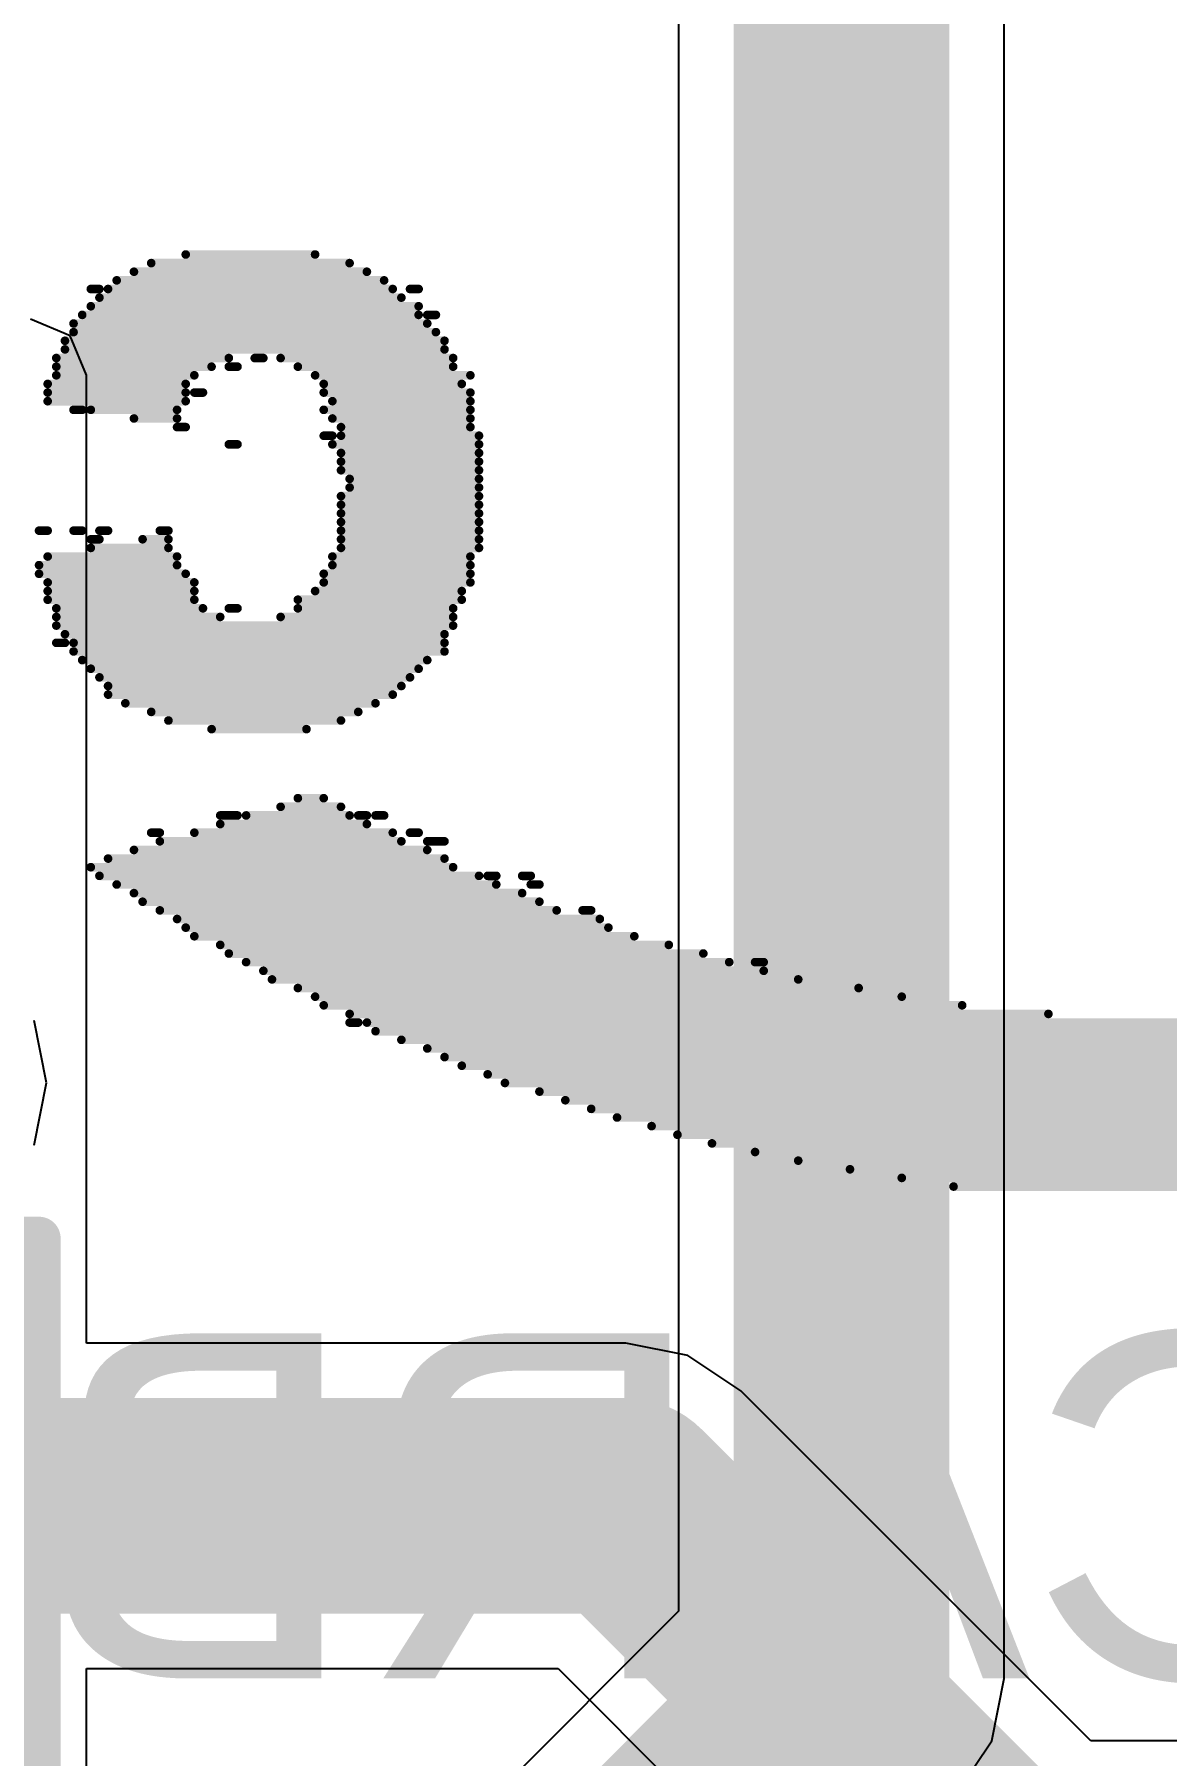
# Model space of a CAD drawing. Header units: millimetres. Extents: x -0.42 to 2.4, y -0.33 to 1.81.
# Drawn here: x 0.6265 to 0.7577, y 0.3821 to 0.5815 of the extents above; entities that cross this region are included whole.
import ezdxf

# ---------------------------------------------------------------- set-up
doc = ezdxf.new("R2010")
doc.units = ezdxf.units.MM
doc.header["$MEASUREMENT"] = 0
for name, color, linetype in [('BottomLayer', 5, 'Continuous'), ('BottomOverlay', 54, 'Continuous'), ('TopLayer', 1, 'Continuous'), ('TopOverlay', 2, 'Continuous'), ('TopPaste', 8, 'Continuous'), ('TopSolder', 216, 'Continuous')]:
    doc.layers.add(name, color=color, linetype=linetype)
doc.styles.add('Arial', font='arial.ttf', dxfattribs={"height": 0.2})

# ---------------------------------------------------------------- blocks, each defined once
blk = doc.blocks.new('SOT_89_3_16')
at = {"layer": 'TopLayer'}
for points in [[(-0.03805, 0.10423), (0.03805, 0.10423), (0.03805, -0.01506), (-0.03805, -0.01506)], [(-0.07047, -0.01053), (-0.04764, -0.01053), (-0.04764, -0.07864), (-0.07047, -0.07864)], [(-0.01142, -0.01053), (0.01142, -0.01053), (0.01142, -0.07864), (-0.01142, -0.07864)], [(0.04764, -0.01053), (0.07047, -0.01053), (0.07047, -0.07864), (0.04764, -0.07864)]]:
    blk.add_hatch(color=1, dxfattribs=at).paths.add_polyline_path(points)
at = {"layer": 'TopPaste'}
for points in [[(-0.03805, 0.10423), (0.03805, 0.10423), (0.03805, -0.01506), (-0.03805, -0.01506)], [(-0.07047, -0.01053), (-0.04764, -0.01053), (-0.04764, -0.07864), (-0.07047, -0.07864)], [(-0.01142, -0.01053), (0.01142, -0.01053), (0.01142, -0.07864), (-0.01142, -0.07864)], [(0.04764, -0.01053), (0.07047, -0.01053), (0.07047, -0.07864), (0.04764, -0.07864)]]:
    blk.add_hatch(color=8, dxfattribs=at).paths.add_polyline_path(points)
at = {"layer": 'TopSolder'}
for points in [[(-0.04205, 0.10823), (0.04205, 0.10823), (0.04205, -0.01906), (-0.04205, -0.01906)], [(-0.07447, -0.00653), (-0.04364, -0.00653), (-0.04364, -0.08264), (-0.07447, -0.08264)], [(-0.01542, -0.00653), (0.01542, -0.00653), (0.01542, -0.08264), (-0.01542, -0.08264)], [(0.04364, -0.00653), (0.07447, -0.00653), (0.07447, -0.08264), (0.04364, -0.08264)]]:
    blk.add_hatch(color=216, dxfattribs=at).paths.add_polyline_path(points)
at = {"layer": 'TopOverlay', "const_width": 0.005}
for points in [[(-0.091, -0.035), (-0.091, 0.068)], [(-0.091, 0.068), (-0.044, 0.068)], [(0.044, 0.068), (0.091, 0.068)], [(0.091, -0.035), (0.091, 0.068)], [(-0.082, -0.05), (-0.082, -0.04)], [(-0.082, -0.04), (-0.077, -0.045)], [(-0.082, -0.05), (-0.077, -0.045)]]:
    blk.add_lwpolyline(points, dxfattribs=at)
at = {"layer": 'TopOverlay', "const_width": 0.0025}
for points in [[(-0.09225, 0.068, 1), (-0.08975, 0.068, 1)], [(-0.09225, 0.068, 1), (-0.08975, 0.068, 1)], [(-0.04525, 0.068, 1), (-0.04275, 0.068, 1)], [(0.04275, 0.068, 1), (0.04525, 0.068, 1)], [(0.08975, 0.068, 1), (0.09225, 0.068, 1)], [(0.08975, 0.068, 1), (0.09225, 0.068, 1)], [(-0.09225, -0.035, 1), (-0.08975, -0.035, 1)], [(0.08975, -0.035, 1), (0.09225, -0.035, 1)], [(-0.08325, -0.04, 1), (-0.08075, -0.04, 1)], [(-0.08325, -0.04, 1), (-0.08075, -0.04, 1)], [(-0.07825, -0.045, 1), (-0.07575, -0.045, 1)], [(-0.07825, -0.045, 1), (-0.07575, -0.045, 1)], [(-0.08325, -0.05, 1), (-0.08075, -0.05, 1)], [(-0.08325, -0.05, 1), (-0.08075, -0.05, 1)]]:
    blk.add_lwpolyline(points, format="xyb", close=True, dxfattribs=at)

msp = doc.modelspace()

# ---------------------------------------------------------------- linework, layer by layer
at = {"layer": 'BottomLayer'}
for p, q in [((0.73886, 0.391), (0.73886, 0.823)), ((0.70114, 0.6259), (0.70114, 0.39881)), ((0.62786, 0.46), (0.62643, 0.46722)), ((0.62643, 0.45278), (0.62786, 0.46)), ((0.70114, 0.39881), (0.619, 0.31668)), ((0.73743, 0.38378), (0.73886, 0.391)), ((0.73334, 0.37766), (0.73743, 0.38378))]:
    msp.add_line(p, q, dxfattribs=at)
at = {"layer": 'BottomLayer', "const_width": 0.025}
for points in [[(0.72, 0.391), (0.72, 0.823)], [(0.618, 0.289), (0.72, 0.391)]]:
    msp.add_lwpolyline(points, dxfattribs=at)
at = {"layer": 'BottomLayer', "const_width": 0.0125}
msp.add_lwpolyline([(0.71375, 0.391, 1), (0.72625, 0.391, 1)], format="xyb", close=True, dxfattribs=at)
msp.add_lwpolyline([(0.71375, 0.391, 1), (0.72625, 0.391, 1)], format="xyb", close=True, dxfattribs=at)
at = {"layer": 'BottomOverlay', "const_width": 0.001}
for points in [[(0.644, 0.556), (0.659, 0.556)], [(0.638, 0.554), (0.665, 0.554)], [(0.64, 0.555), (0.663, 0.555)], [(0.633, 0.552), (0.634, 0.552)], [(0.635, 0.552), (0.668, 0.552)], [(0.636, 0.553), (0.667, 0.553)], [(0.67, 0.552), (0.671, 0.552)], [(0.633, 0.55), (0.671, 0.55)], [(0.634, 0.551), (0.669, 0.551)], [(0.631, 0.548), (0.672, 0.548)], [(0.632, 0.549), (0.671, 0.549)], [(0.672, 0.549), (0.673, 0.549)], [(0.63, 0.546), (0.674, 0.546)], [(0.631, 0.547), (0.673, 0.547)], [(0.629, 0.544), (0.649, 0.544)], [(0.63, 0.545), (0.674, 0.545)], [(0.652, 0.544), (0.653, 0.544)], [(0.655, 0.544), (0.675, 0.544)], [(0.629, 0.543), (0.647, 0.543)], [(0.629, 0.542), (0.645, 0.542)], [(0.649, 0.543), (0.65, 0.543)], [(0.657, 0.543), (0.675, 0.543)], [(0.659, 0.542), (0.677, 0.542)], [(0.628, 0.541), (0.644, 0.541)], [(0.628, 0.54), (0.644, 0.54)], [(0.645, 0.54), (0.646, 0.54)], [(0.66, 0.541), (0.676, 0.541)], [(0.66, 0.54), (0.677, 0.54)], [(0.628, 0.539), (0.644, 0.539)], [(0.631, 0.538), (0.632, 0.538)], [(0.633, 0.538), (0.643, 0.538)], [(0.66, 0.538), (0.677, 0.538)], [(0.661, 0.539), (0.677, 0.539)], [(0.638, 0.537), (0.643, 0.537)], [(0.643, 0.536), (0.644, 0.536)], [(0.661, 0.537), (0.677, 0.537)], [(0.662, 0.536), (0.677, 0.536)], [(0.649, 0.534), (0.65, 0.534)], [(0.66, 0.535), (0.661, 0.535)], [(0.661, 0.534), (0.678, 0.534)], [(0.662, 0.535), (0.678, 0.535)], [(0.662, 0.533), (0.678, 0.533)], [(0.662, 0.532), (0.678, 0.532)], [(0.662, 0.531), (0.678, 0.531)], [(0.663, 0.53), (0.678, 0.53)], [(0.663, 0.529), (0.678, 0.529)], [(0.662, 0.528), (0.678, 0.528)], [(0.662, 0.527), (0.678, 0.527)], [(0.662, 0.526), (0.678, 0.526)], [(0.662, 0.525), (0.678, 0.525)], [(0.627, 0.524), (0.628, 0.524)], [(0.631, 0.524), (0.632, 0.524)], [(0.633, 0.523), (0.634, 0.523)], [(0.634, 0.524), (0.635, 0.524)], [(0.639, 0.523), (0.642, 0.523)], [(0.641, 0.524), (0.642, 0.524)], [(0.662, 0.524), (0.678, 0.524)], [(0.662, 0.523), (0.678, 0.523)], [(0.628, 0.521), (0.643, 0.521)], [(0.633, 0.522), (0.642, 0.522)], [(0.661, 0.521), (0.677, 0.521)], [(0.662, 0.522), (0.678, 0.522)], [(0.627, 0.52), (0.643, 0.52)], [(0.627, 0.519), (0.644, 0.519)], [(0.66, 0.519), (0.677, 0.519)], [(0.661, 0.52), (0.677, 0.52)], [(0.628, 0.518), (0.645, 0.518)], [(0.628, 0.517), (0.645, 0.517)], [(0.659, 0.517), (0.676, 0.517)], [(0.66, 0.518), (0.677, 0.518)], [(0.628, 0.516), (0.645, 0.516)], [(0.629, 0.515), (0.646, 0.515)], [(0.649, 0.515), (0.65, 0.515)], [(0.657, 0.516), (0.676, 0.516)], [(0.657, 0.515), (0.675, 0.515)], [(0.629, 0.514), (0.648, 0.514)], [(0.629, 0.513), (0.675, 0.513)], [(0.655, 0.514), (0.675, 0.514)], [(0.629, 0.511), (0.63, 0.511)], [(0.63, 0.512), (0.674, 0.512)], [(0.631, 0.511), (0.674, 0.511)], [(0.631, 0.51), (0.674, 0.51)], [(0.632, 0.509), (0.672, 0.509)], [(0.633, 0.508), (0.671, 0.508)], [(0.634, 0.507), (0.67, 0.507)], [(0.635, 0.506), (0.669, 0.506)], [(0.635, 0.505), (0.668, 0.505)], [(0.637, 0.504), (0.666, 0.504)], [(0.64, 0.503), (0.664, 0.503)], [(0.642, 0.502), (0.662, 0.502)], [(0.647, 0.501), (0.658, 0.501)], [(0.657, 0.493), (0.66, 0.493)], [(0.648, 0.491), (0.65, 0.491)], [(0.651, 0.491), (0.663, 0.491)], [(0.655, 0.492), (0.662, 0.492)], [(0.664, 0.491), (0.665, 0.491)], [(0.666, 0.491), (0.667, 0.491)], [(0.64, 0.489), (0.641, 0.489)], [(0.645, 0.489), (0.668, 0.489)], [(0.648, 0.49), (0.665, 0.49)], [(0.67, 0.489), (0.671, 0.489)], [(0.638, 0.487), (0.672, 0.487)], [(0.641, 0.488), (0.669, 0.488)], [(0.672, 0.488), (0.674, 0.488)], [(0.633, 0.485), (0.675, 0.485)], [(0.635, 0.486), (0.674, 0.486)], [(0.634, 0.484), (0.678, 0.484)], [(0.636, 0.483), (0.68, 0.483)], [(0.679, 0.484), (0.68, 0.484)], [(0.683, 0.484), (0.684, 0.484)], [(0.684, 0.483), (0.685, 0.483)], [(0.638, 0.482), (0.683, 0.482)], [(0.639, 0.481), (0.685, 0.481)], [(0.641, 0.48), (0.687, 0.48)], [(0.643, 0.479), (0.692, 0.479)], [(0.69, 0.48), (0.691, 0.48)], [(0.644, 0.478), (0.693, 0.478)], [(0.645, 0.477), (0.696, 0.477)], [(0.648, 0.476), (0.7, 0.476)], [(0.649, 0.475), (0.704, 0.475)], [(0.651, 0.474), (0.707, 0.474)], [(0.653, 0.473), (0.711, 0.473)], [(0.71, 0.474), (0.711, 0.474)], [(0.654, 0.472), (0.715, 0.472)], [(0.657, 0.471), (0.722, 0.471)], [(0.659, 0.47), (0.727, 0.47)], [(0.66, 0.469), (0.734, 0.469)], [(0.663, 0.468), (0.744, 0.468)], [(0.663, 0.467), (0.664, 0.467)], [(0.665, 0.467), (0.854, 0.467)], [(0.666, 0.466), (0.852, 0.466)], [(0.669, 0.465), (0.85, 0.465)], [(0.672, 0.464), (0.848, 0.464)], [(0.674, 0.463), (0.845, 0.463)], [(0.676, 0.462), (0.842, 0.462)], [(0.679, 0.461), (0.84, 0.461)], [(0.681, 0.46), (0.837, 0.46)], [(0.685, 0.459), (0.834, 0.459)], [(0.688, 0.458), (0.831, 0.458)], [(0.691, 0.457), (0.828, 0.457)], [(0.694, 0.456), (0.825, 0.456)], [(0.698, 0.455), (0.821, 0.455)], [(0.701, 0.454), (0.818, 0.454)], [(0.705, 0.453), (0.814, 0.453)], [(0.71, 0.452), (0.81, 0.452)], [(0.715, 0.451), (0.804, 0.451)], [(0.721, 0.45), (0.798, 0.45)], [(0.727, 0.449), (0.792, 0.449)], [(0.733, 0.448), (0.785, 0.448)]]:
    msp.add_lwpolyline(points, dxfattribs=at)
at = {"layer": 'BottomOverlay', "const_width": 0.0005}
for points in [[(0.64375, 0.556, 1), (0.64425, 0.556, 1)], [(0.65875, 0.556, 1), (0.65925, 0.556, 1)], [(0.63775, 0.554, 1), (0.63825, 0.554, 1)], [(0.63975, 0.555, 1), (0.64025, 0.555, 1)], [(0.66275, 0.555, 1), (0.66325, 0.555, 1)], [(0.66475, 0.554, 1), (0.66525, 0.554, 1)], [(0.63275, 0.552, 1), (0.63325, 0.552, 1)], [(0.63375, 0.552, 1), (0.63425, 0.552, 1)], [(0.63475, 0.552, 1), (0.63525, 0.552, 1)], [(0.63575, 0.553, 1), (0.63625, 0.553, 1)], [(0.66675, 0.553, 1), (0.66725, 0.553, 1)], [(0.66775, 0.552, 1), (0.66825, 0.552, 1)], [(0.66975, 0.552, 1), (0.67025, 0.552, 1)], [(0.67075, 0.552, 1), (0.67125, 0.552, 1)], [(0.63275, 0.55, 1), (0.63325, 0.55, 1)], [(0.63375, 0.551, 1), (0.63425, 0.551, 1)], [(0.66875, 0.551, 1), (0.66925, 0.551, 1)], [(0.67075, 0.55, 1), (0.67125, 0.55, 1)], [(0.63075, 0.548, 1), (0.63125, 0.548, 1)], [(0.63175, 0.549, 1), (0.63225, 0.549, 1)], [(0.67075, 0.549, 1), (0.67125, 0.549, 1)], [(0.67175, 0.549, 1), (0.67225, 0.549, 1)], [(0.67175, 0.548, 1), (0.67225, 0.548, 1)], [(0.67275, 0.549, 1), (0.67325, 0.549, 1)], [(0.62975, 0.546, 1), (0.63025, 0.546, 1)], [(0.63075, 0.547, 1), (0.63125, 0.547, 1)], [(0.67275, 0.547, 1), (0.67325, 0.547, 1)], [(0.67375, 0.546, 1), (0.67425, 0.546, 1)], [(0.62875, 0.544, 1), (0.62925, 0.544, 1)], [(0.62975, 0.545, 1), (0.63025, 0.545, 1)], [(0.64875, 0.544, 1), (0.64925, 0.544, 1)], [(0.65175, 0.544, 1), (0.65225, 0.544, 1)], [(0.65275, 0.544, 1), (0.65325, 0.544, 1)], [(0.65475, 0.544, 1), (0.65525, 0.544, 1)], [(0.67375, 0.545, 1), (0.67425, 0.545, 1)], [(0.67475, 0.544, 1), (0.67525, 0.544, 1)], [(0.62875, 0.543, 1), (0.62925, 0.543, 1)], [(0.62875, 0.542, 1), (0.62925, 0.542, 1)], [(0.64475, 0.542, 1), (0.64525, 0.542, 1)], [(0.64675, 0.543, 1), (0.64725, 0.543, 1)], [(0.64875, 0.543, 1), (0.64925, 0.543, 1)], [(0.64975, 0.543, 1), (0.65025, 0.543, 1)], [(0.65675, 0.543, 1), (0.65725, 0.543, 1)], [(0.65875, 0.542, 1), (0.65925, 0.542, 1)], [(0.67475, 0.543, 1), (0.67525, 0.543, 1)], [(0.67675, 0.542, 1), (0.67725, 0.542, 1)], [(0.62775, 0.541, 1), (0.62825, 0.541, 1)], [(0.62775, 0.54, 1), (0.62825, 0.54, 1)], [(0.64375, 0.541, 1), (0.64425, 0.541, 1)], [(0.64375, 0.54, 1), (0.64425, 0.54, 1)], [(0.64475, 0.54, 1), (0.64525, 0.54, 1)], [(0.64575, 0.54, 1), (0.64625, 0.54, 1)], [(0.65975, 0.541, 1), (0.66025, 0.541, 1)], [(0.65975, 0.54, 1), (0.66025, 0.54, 1)], [(0.67575, 0.541, 1), (0.67625, 0.541, 1)], [(0.67675, 0.54, 1), (0.67725, 0.54, 1)], [(0.62775, 0.539, 1), (0.62825, 0.539, 1)], [(0.63075, 0.538, 1), (0.63125, 0.538, 1)], [(0.63175, 0.538, 1), (0.63225, 0.538, 1)], [(0.63275, 0.538, 1), (0.63325, 0.538, 1)], [(0.64275, 0.538, 1), (0.64325, 0.538, 1)], [(0.64375, 0.539, 1), (0.64425, 0.539, 1)], [(0.65975, 0.538, 1), (0.66025, 0.538, 1)], [(0.66075, 0.539, 1), (0.66125, 0.539, 1)], [(0.67675, 0.539, 1), (0.67725, 0.539, 1)], [(0.67675, 0.538, 1), (0.67725, 0.538, 1)], [(0.63775, 0.537, 1), (0.63825, 0.537, 1)], [(0.64275, 0.537, 1), (0.64325, 0.537, 1)], [(0.64275, 0.536, 1), (0.64325, 0.536, 1)], [(0.64375, 0.536, 1), (0.64425, 0.536, 1)], [(0.66075, 0.537, 1), (0.66125, 0.537, 1)], [(0.66175, 0.536, 1), (0.66225, 0.536, 1)], [(0.67675, 0.537, 1), (0.67725, 0.537, 1)], [(0.67675, 0.536, 1), (0.67725, 0.536, 1)], [(0.64875, 0.534, 1), (0.64925, 0.534, 1)], [(0.64975, 0.534, 1), (0.65025, 0.534, 1)], [(0.65975, 0.535, 1), (0.66025, 0.535, 1)], [(0.66075, 0.535, 1), (0.66125, 0.535, 1)], [(0.66075, 0.534, 1), (0.66125, 0.534, 1)], [(0.66175, 0.535, 1), (0.66225, 0.535, 1)], [(0.67775, 0.535, 1), (0.67825, 0.535, 1)], [(0.67775, 0.534, 1), (0.67825, 0.534, 1)], [(0.66175, 0.533, 1), (0.66225, 0.533, 1)], [(0.66175, 0.532, 1), (0.66225, 0.532, 1)], [(0.67775, 0.533, 1), (0.67825, 0.533, 1)], [(0.67775, 0.532, 1), (0.67825, 0.532, 1)], [(0.66175, 0.531, 1), (0.66225, 0.531, 1)], [(0.67775, 0.531, 1), (0.67825, 0.531, 1)], [(0.66275, 0.53, 1), (0.66325, 0.53, 1)], [(0.66275, 0.529, 1), (0.66325, 0.529, 1)], [(0.67775, 0.53, 1), (0.67825, 0.53, 1)], [(0.67775, 0.529, 1), (0.67825, 0.529, 1)], [(0.66175, 0.528, 1), (0.66225, 0.528, 1)], [(0.66175, 0.527, 1), (0.66225, 0.527, 1)], [(0.67775, 0.528, 1), (0.67825, 0.528, 1)], [(0.67775, 0.527, 1), (0.67825, 0.527, 1)], [(0.66175, 0.526, 1), (0.66225, 0.526, 1)], [(0.66175, 0.525, 1), (0.66225, 0.525, 1)], [(0.67775, 0.526, 1), (0.67825, 0.526, 1)], [(0.67775, 0.525, 1), (0.67825, 0.525, 1)], [(0.62675, 0.524, 1), (0.62725, 0.524, 1)], [(0.62775, 0.524, 1), (0.62825, 0.524, 1)], [(0.63075, 0.524, 1), (0.63125, 0.524, 1)], [(0.63175, 0.524, 1), (0.63225, 0.524, 1)], [(0.63275, 0.523, 1), (0.63325, 0.523, 1)], [(0.63375, 0.524, 1), (0.63425, 0.524, 1)], [(0.63375, 0.523, 1), (0.63425, 0.523, 1)], [(0.63475, 0.524, 1), (0.63525, 0.524, 1)], [(0.63875, 0.523, 1), (0.63925, 0.523, 1)], [(0.64075, 0.524, 1), (0.64125, 0.524, 1)], [(0.64175, 0.524, 1), (0.64225, 0.524, 1)], [(0.64175, 0.523, 1), (0.64225, 0.523, 1)], [(0.66175, 0.524, 1), (0.66225, 0.524, 1)], [(0.66175, 0.523, 1), (0.66225, 0.523, 1)], [(0.67775, 0.524, 1), (0.67825, 0.524, 1)], [(0.67775, 0.523, 1), (0.67825, 0.523, 1)], [(0.62775, 0.521, 1), (0.62825, 0.521, 1)], [(0.63275, 0.522, 1), (0.63325, 0.522, 1)], [(0.64175, 0.522, 1), (0.64225, 0.522, 1)], [(0.64275, 0.521, 1), (0.64325, 0.521, 1)], [(0.66075, 0.521, 1), (0.66125, 0.521, 1)], [(0.66175, 0.522, 1), (0.66225, 0.522, 1)], [(0.67675, 0.521, 1), (0.67725, 0.521, 1)], [(0.67775, 0.522, 1), (0.67825, 0.522, 1)], [(0.62675, 0.52, 1), (0.62725, 0.52, 1)], [(0.62675, 0.519, 1), (0.62725, 0.519, 1)], [(0.64275, 0.52, 1), (0.64325, 0.52, 1)], [(0.64375, 0.519, 1), (0.64425, 0.519, 1)], [(0.65975, 0.519, 1), (0.66025, 0.519, 1)], [(0.66075, 0.52, 1), (0.66125, 0.52, 1)], [(0.67675, 0.52, 1), (0.67725, 0.52, 1)], [(0.67675, 0.519, 1), (0.67725, 0.519, 1)], [(0.62775, 0.518, 1), (0.62825, 0.518, 1)], [(0.62775, 0.517, 1), (0.62825, 0.517, 1)], [(0.64475, 0.518, 1), (0.64525, 0.518, 1)], [(0.64475, 0.517, 1), (0.64525, 0.517, 1)], [(0.65875, 0.517, 1), (0.65925, 0.517, 1)], [(0.65975, 0.518, 1), (0.66025, 0.518, 1)], [(0.67575, 0.517, 1), (0.67625, 0.517, 1)], [(0.67675, 0.518, 1), (0.67725, 0.518, 1)], [(0.62775, 0.516, 1), (0.62825, 0.516, 1)], [(0.62875, 0.515, 1), (0.62925, 0.515, 1)], [(0.64475, 0.516, 1), (0.64525, 0.516, 1)], [(0.64575, 0.515, 1), (0.64625, 0.515, 1)], [(0.64875, 0.515, 1), (0.64925, 0.515, 1)], [(0.64975, 0.515, 1), (0.65025, 0.515, 1)], [(0.65675, 0.516, 1), (0.65725, 0.516, 1)], [(0.65675, 0.515, 1), (0.65725, 0.515, 1)], [(0.67475, 0.515, 1), (0.67525, 0.515, 1)], [(0.67575, 0.516, 1), (0.67625, 0.516, 1)], [(0.62875, 0.514, 1), (0.62925, 0.514, 1)], [(0.62875, 0.513, 1), (0.62925, 0.513, 1)], [(0.64775, 0.514, 1), (0.64825, 0.514, 1)], [(0.65475, 0.514, 1), (0.65525, 0.514, 1)], [(0.67475, 0.514, 1), (0.67525, 0.514, 1)], [(0.67475, 0.513, 1), (0.67525, 0.513, 1)], [(0.62875, 0.511, 1), (0.62925, 0.511, 1)], [(0.62975, 0.512, 1), (0.63025, 0.512, 1)], [(0.62975, 0.511, 1), (0.63025, 0.511, 1)], [(0.63075, 0.511, 1), (0.63125, 0.511, 1)], [(0.67375, 0.512, 1), (0.67425, 0.512, 1)], [(0.67375, 0.511, 1), (0.67425, 0.511, 1)], [(0.63075, 0.51, 1), (0.63125, 0.51, 1)], [(0.63175, 0.509, 1), (0.63225, 0.509, 1)], [(0.67175, 0.509, 1), (0.67225, 0.509, 1)], [(0.67375, 0.51, 1), (0.67425, 0.51, 1)], [(0.63275, 0.508, 1), (0.63325, 0.508, 1)], [(0.63375, 0.507, 1), (0.63425, 0.507, 1)], [(0.66975, 0.507, 1), (0.67025, 0.507, 1)], [(0.67075, 0.508, 1), (0.67125, 0.508, 1)], [(0.63475, 0.506, 1), (0.63525, 0.506, 1)], [(0.63475, 0.505, 1), (0.63525, 0.505, 1)], [(0.66775, 0.505, 1), (0.66825, 0.505, 1)], [(0.66875, 0.506, 1), (0.66925, 0.506, 1)], [(0.63675, 0.504, 1), (0.63725, 0.504, 1)], [(0.63975, 0.503, 1), (0.64025, 0.503, 1)], [(0.66375, 0.503, 1), (0.66425, 0.503, 1)], [(0.66575, 0.504, 1), (0.66625, 0.504, 1)], [(0.64175, 0.502, 1), (0.64225, 0.502, 1)], [(0.64675, 0.501, 1), (0.64725, 0.501, 1)], [(0.65775, 0.501, 1), (0.65825, 0.501, 1)], [(0.66175, 0.502, 1), (0.66225, 0.502, 1)], [(0.65675, 0.493, 1), (0.65725, 0.493, 1)], [(0.65975, 0.493, 1), (0.66025, 0.493, 1)], [(0.64775, 0.491, 1), (0.64825, 0.491, 1)], [(0.64975, 0.491, 1), (0.65025, 0.491, 1)], [(0.65075, 0.491, 1), (0.65125, 0.491, 1)], [(0.65475, 0.492, 1), (0.65525, 0.492, 1)], [(0.66175, 0.492, 1), (0.66225, 0.492, 1)], [(0.66275, 0.491, 1), (0.66325, 0.491, 1)], [(0.66375, 0.491, 1), (0.66425, 0.491, 1)], [(0.66475, 0.491, 1), (0.66525, 0.491, 1)], [(0.66575, 0.491, 1), (0.66625, 0.491, 1)], [(0.66675, 0.491, 1), (0.66725, 0.491, 1)], [(0.63975, 0.489, 1), (0.64025, 0.489, 1)], [(0.64075, 0.489, 1), (0.64125, 0.489, 1)], [(0.64475, 0.489, 1), (0.64525, 0.489, 1)], [(0.64775, 0.49, 1), (0.64825, 0.49, 1)], [(0.66475, 0.49, 1), (0.66525, 0.49, 1)], [(0.66775, 0.489, 1), (0.66825, 0.489, 1)], [(0.66975, 0.489, 1), (0.67025, 0.489, 1)], [(0.67075, 0.489, 1), (0.67125, 0.489, 1)], [(0.63775, 0.487, 1), (0.63825, 0.487, 1)], [(0.64075, 0.488, 1), (0.64125, 0.488, 1)], [(0.66875, 0.488, 1), (0.66925, 0.488, 1)], [(0.67175, 0.488, 1), (0.67225, 0.488, 1)], [(0.67175, 0.487, 1), (0.67225, 0.487, 1)], [(0.67375, 0.488, 1), (0.67425, 0.488, 1)], [(0.63275, 0.485, 1), (0.63325, 0.485, 1)], [(0.63475, 0.486, 1), (0.63525, 0.486, 1)], [(0.67375, 0.486, 1), (0.67425, 0.486, 1)], [(0.67475, 0.485, 1), (0.67525, 0.485, 1)], [(0.63375, 0.484, 1), (0.63425, 0.484, 1)], [(0.63575, 0.483, 1), (0.63625, 0.483, 1)], [(0.67775, 0.484, 1), (0.67825, 0.484, 1)], [(0.67875, 0.484, 1), (0.67925, 0.484, 1)], [(0.67975, 0.484, 1), (0.68025, 0.484, 1)], [(0.67975, 0.483, 1), (0.68025, 0.483, 1)], [(0.68275, 0.484, 1), (0.68325, 0.484, 1)], [(0.68375, 0.484, 1), (0.68425, 0.484, 1)], [(0.68375, 0.483, 1), (0.68425, 0.483, 1)], [(0.68475, 0.483, 1), (0.68525, 0.483, 1)], [(0.63775, 0.482, 1), (0.63825, 0.482, 1)], [(0.63875, 0.481, 1), (0.63925, 0.481, 1)], [(0.68275, 0.482, 1), (0.68325, 0.482, 1)], [(0.68475, 0.481, 1), (0.68525, 0.481, 1)], [(0.64075, 0.48, 1), (0.64125, 0.48, 1)], [(0.64275, 0.479, 1), (0.64325, 0.479, 1)], [(0.68675, 0.48, 1), (0.68725, 0.48, 1)], [(0.68975, 0.48, 1), (0.69025, 0.48, 1)], [(0.69075, 0.48, 1), (0.69125, 0.48, 1)], [(0.69175, 0.479, 1), (0.69225, 0.479, 1)], [(0.64375, 0.478, 1), (0.64425, 0.478, 1)], [(0.64475, 0.477, 1), (0.64525, 0.477, 1)], [(0.69275, 0.478, 1), (0.69325, 0.478, 1)], [(0.69575, 0.477, 1), (0.69625, 0.477, 1)], [(0.64775, 0.476, 1), (0.64825, 0.476, 1)], [(0.64875, 0.475, 1), (0.64925, 0.475, 1)], [(0.69975, 0.476, 1), (0.70025, 0.476, 1)], [(0.70375, 0.475, 1), (0.70425, 0.475, 1)], [(0.65075, 0.474, 1), (0.65125, 0.474, 1)], [(0.65275, 0.473, 1), (0.65325, 0.473, 1)], [(0.70675, 0.474, 1), (0.70725, 0.474, 1)], [(0.70975, 0.474, 1), (0.71025, 0.474, 1)], [(0.71075, 0.474, 1), (0.71125, 0.474, 1)], [(0.71075, 0.473, 1), (0.71125, 0.473, 1)], [(0.65375, 0.472, 1), (0.65425, 0.472, 1)], [(0.65675, 0.471, 1), (0.65725, 0.471, 1)], [(0.71475, 0.472, 1), (0.71525, 0.472, 1)], [(0.72175, 0.471, 1), (0.72225, 0.471, 1)], [(0.65875, 0.47, 1), (0.65925, 0.47, 1)], [(0.65975, 0.469, 1), (0.66025, 0.469, 1)], [(0.72675, 0.47, 1), (0.72725, 0.47, 1)], [(0.73375, 0.469, 1), (0.73425, 0.469, 1)], [(0.66275, 0.468, 1), (0.66325, 0.468, 1)], [(0.66275, 0.467, 1), (0.66325, 0.467, 1)], [(0.66375, 0.467, 1), (0.66425, 0.467, 1)], [(0.66475, 0.467, 1), (0.66525, 0.467, 1)], [(0.74375, 0.468, 1), (0.74425, 0.468, 1)], [(0.66575, 0.466, 1), (0.66625, 0.466, 1)], [(0.66875, 0.465, 1), (0.66925, 0.465, 1)], [(0.67175, 0.464, 1), (0.67225, 0.464, 1)], [(0.67375, 0.463, 1), (0.67425, 0.463, 1)], [(0.67575, 0.462, 1), (0.67625, 0.462, 1)], [(0.67875, 0.461, 1), (0.67925, 0.461, 1)], [(0.68075, 0.46, 1), (0.68125, 0.46, 1)], [(0.68475, 0.459, 1), (0.68525, 0.459, 1)], [(0.68775, 0.458, 1), (0.68825, 0.458, 1)], [(0.69075, 0.457, 1), (0.69125, 0.457, 1)], [(0.69375, 0.456, 1), (0.69425, 0.456, 1)], [(0.69775, 0.455, 1), (0.69825, 0.455, 1)], [(0.70075, 0.454, 1), (0.70125, 0.454, 1)], [(0.70475, 0.453, 1), (0.70525, 0.453, 1)], [(0.70975, 0.452, 1), (0.71025, 0.452, 1)], [(0.71475, 0.451, 1), (0.71525, 0.451, 1)], [(0.72075, 0.45, 1), (0.72125, 0.45, 1)], [(0.72675, 0.449, 1), (0.72725, 0.449, 1)], [(0.73275, 0.448, 1), (0.73325, 0.448, 1)]]:
    msp.add_lwpolyline(points, format="xyb", close=True, dxfattribs=at)
at = {"layer": 'TopLayer'}
for p, q in [((0.63059, 0.54659), (0.626, 0.54849)), ((0.63249, 0.542), (0.63059, 0.54659)), ((0.63249, 0.47), (0.63249, 0.542)), ((0.63249, 0.42986), (0.63249, 0.47)), ((0.695, 0.42986), (0.63249, 0.42986)), ((0.70222, 0.42843), (0.695, 0.42986)), ((0.70834, 0.42434), (0.70222, 0.42843)), ((0.7489, 0.38378), (0.70834, 0.42434)), ((0.63249, 0.377), (0.63249, 0.39214)), ((0.63249, 0.39214), (0.68719, 0.39214)), ((0.68719, 0.39214), (0.72775, 0.35158)), ((0.9665, 0.38378), (0.7489, 0.38378))]:
    msp.add_line(p, q, dxfattribs=at)
at = {"layer": 'TopLayer', "const_width": 0.025}
for points in [[(0.6135, 0.411), (0.695, 0.411)], [(0.695, 0.411), (0.74109, 0.36491)]]:
    msp.add_lwpolyline(points, dxfattribs=at)
at = {"layer": 'TopLayer', "const_width": 0.0125}
msp.add_lwpolyline([(0.68875, 0.411, 1), (0.70125, 0.411, 1)], format="xyb", close=True, dxfattribs=at)
msp.add_lwpolyline([(0.68875, 0.411, 1), (0.70125, 0.411, 1)], format="xyb", close=True, dxfattribs=at)

# ---------------------------------------------------------------- block references
msp.add_blockref('SOT_89_3_16', (0.536, 0.374))

# ---------------------------------------------------------------- texts
at = {"layer": 'BottomOverlay', "style": 'Arial', "text_generation_flag": 2}
msp.add_text('ZERO CARBON FOOTPRINT', height=0.04, rotation=360, dxfattribs=at).set_placement((0.953, 0.391))

doc.saveas('drawing.dxf')
